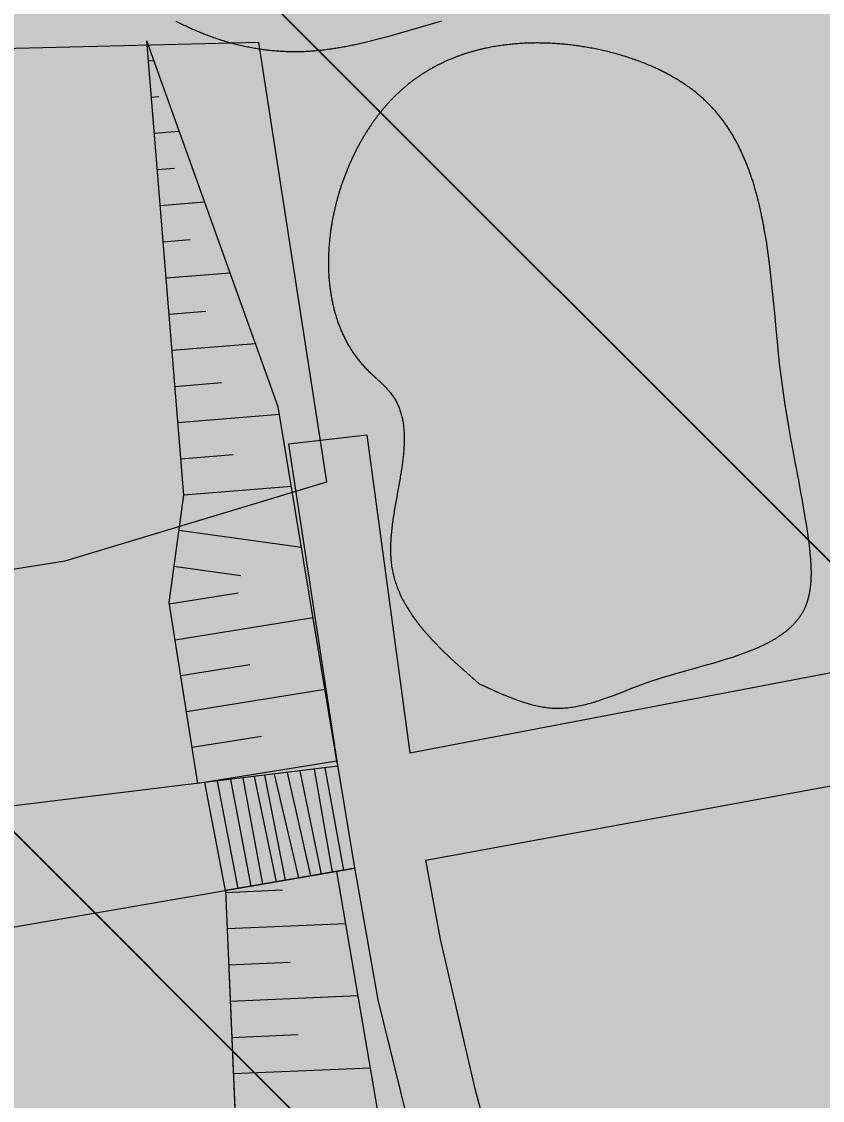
# Model space of a CAD drawing. Header units: metres. Extents: x 783184 to 1587399, y 282652 to 580595.
# Drawn here: x 788747.46 to 788780.57, y 290109.97 to 290154.57 of the extents above; entities that cross this region are included whole.
import ezdxf

# ---------------------------------------------------------------- set-up
doc = ezdxf.new("R2010")
doc.units = ezdxf.units.M
doc.header["$LTSCALE"] = 0.5
for name, color, linetype, lineweight in [('cote de nivel', 1, 'CONTINUOUS', 211), ('Imobil', 1, 'CONTINUOUS', 18), ('Limite proprietati', 7, 'CONTINUOUS', 5)]:
    doc.layers.add(name, color=color, linetype=linetype, lineweight=lineweight)
for name, color, linetype in [('dig lac', 18, 'CONTINUOUS'), ('natura 2000', 7, 'CONTINUOUS'), ('spatii verzi', 90, 'CONTINUOUS'), ('zona activitati de turism si ageremnt', 7, 'CONTINUOUS')]:
    doc.layers.add(name, color=color, linetype=linetype)
doc.styles.add('arial', font='arial.ttf')

msp = doc.modelspace()

# ---------------------------------------------------------------- hatches: boundary and pattern name
at = {"layer": 'natura 2000', "lineweight": 25}
h = msp.add_hatch(dxfattribs=at)
h.set_pattern_fill('ANSI31', color=102, scale=10, angle=270, style=0)
h.set_pattern_definition([(315, (-16318.97, 0), (22.4506403, 22.4506403), [])])
h.paths.add_polyline_path([(787971.43976, 288224.93342), (787870.92594, 288237.44902), (787213.7892, 288101.85379), (786745.7958, 288206.64708), (786668.5349, 288218.38109), (786498.29379, 288265.38152), (786271.2923, 288323.04197), (786109.98482, 288008.90651), (786011.07464, 287649.67488), (784573.20977, 287759.96478), (783793.2636, 287674.8226), (783780.5041, 287539.58085), (783769.1915, 287420.7999), (783768.915, 287417.899), (783780.65865, 287417.08065), (784006.42075, 287399.88895), (784362.46725, 287372.79145), (784558.6099, 287357.8604), (784574.4166, 287314.6681), (784602.445, 287324.9255), (784608.837, 287292.78015), (784608.84, 287292.78), (784608.8385, 287292.77485), (784592.87005, 287235.34995), (784580.298, 287223.97965), (784537.63005, 287185.39), (784483.5, 287003.05), (784483.5044, 287002.6695), (784485.3, 286847.16), (784484.345, 286785.385), (784484.30705, 286782.92885), (784483.50035, 286730.74895), (784484.498, 286730.646), (784554.7285, 286727.893), (784624.959, 286725.14), (784607.348, 286536.688), (784594.68615, 286401.19575), (784630.1358, 286397.88295), (784732.8065, 286395.36555), (784881.1041, 286396.043), (785013.64045, 286398.0754), (785223.25535, 286397.2804), (785233.0977, 286397.2431), (785200.69495, 286316.8048), (785196.46505, 286306.30425), (785193.71015, 286296.7813), (785191.49905, 286284.20395), (785189.896, 286275.08545), (785195.1148, 286222.43885), (785216.92325, 286002.43975), (785226.00625, 285976.94425), (785237.41215, 285703.27295), (785215.48915, 285617.32065), (785213.1045, 285607.9712), (785213.62695, 285590.8152), (785219.04425, 285561.0071), (785224.6066, 285541.89315), (785228.0891, 285520.21455), (785228.66955, 285497.37455), (785225.9609, 285482.85765), (785217.2546, 285450.72685), (785208.7093, 285416.6519), (785256.1124, 285441.0508), (785305.5644, 285475.9564), (785345.4739, 285511.5708), (785379.334, 285544.5834), (785390.613, 285563.9601), (785403.5704, 285577.788), (785410.82955, 285575.2514), (785414.84, 285573.85), (785407.86, 285549.01), (785388.38, 285456.01), (785388.79, 285403.76), (785387.57, 285378.24), (785371.76, 285320.73), (785378.59, 285277.93), (785378.58445, 285277.8797), (785378.3169, 285275.45), (785374.13, 285237.43), (785364.02515, 285226.0708), (785361.16, 285222.85), (785318.61, 285165.73), (785250.92, 285102.55), (785218.20625, 285061.69895), (785211.12, 285052.85), (785200.18, 285017.21), (785195.72, 284956.45), (785205.04, 284911.08), (785231.39, 284849.51), (785267.46, 284830.88), (785310.6246, 284829.19255), (785323.48, 284828.69), (785361.17, 284827.47), (785383.88495, 284821.41885), (785388.16, 284820.28), (785396.89935, 284820.41775), (785406.548, 284820.56985), (785408.46, 284820.6), (785415.70655, 284824.73285), (785417.49, 284825.75), (785418.9786, 284826.5143), (785419.67885, 284826.8738), (785429.41, 284831.87), (785436.82, 284841.53), (785435.86, 284851.84), (785438.11, 284861.18), (785446.39, 284882.62), (785452.23, 284892.36), (785451.78, 284898.3), (785455.43, 284903.1), (785460.02, 284901.2), (785474.44, 284914.21), (785509.33, 284968.6), (785528.4, 284993.71), (785569.75, 285021.14), (785611.64, 285052.79), (785635.72, 285080.8), (785667.93, 285124.66), (785703.07, 285188.14), (785717.25, 285229.34), (785726.81, 285264.28), (785733.41, 285299.87), (785737.37, 285329.54), (785742.01, 285340.32), (785772.19, 285490.5), (785776.91, 285515.4), (785792.98, 285550.42), (785811.6, 285578.99), (785828.12, 285590.78), (785847.01, 285597.86), (785862.74, 285605.72), (785879.26, 285618.3), (785893.16, 285635.34), (785931.19, 285678.58), (785956.78083, 285703.42513), (785956.78083, 285728.90117), (785956.3378, 285755.94243), (785956.3378, 285782.30233), (785956.3378, 285808.97887), (785956.3378, 285835.46943), (785956.3378, 285861.50708), (785956.3378, 285914.69261), (785956.3378, 285940.92265), (785956.3378, 285968.12263), (785956.3378, 285994.48253), (785956.3378, 286020.92018), (785956.3378, 286047.80193), (785963.27309, 286067.28888), (785974.08936, 286082.32491), (785987.60423, 286095.56781), (786001.01528, 286108.70898), (786027.81541, 286134.96979), (786054.71665, 286161.32969), (786067.51777, 286174.84878), (786107.77153, 286214.21061), (786121.23046, 286227.37132), (786134.67762, 286240.32304), (786161.083, 286266.80456), (786174.31856, 286280.0783), (786187.84949, 286293.12759), (786214.40554, 286319.63177), (786224.95285, 286335.71719), (786231.02291, 286356.15679), (786237.11644, 286376.67542), (786248.21808, 286392.16558), (786259.15727, 286407.65014), (786277.77382, 286415.59803), (786301.12343, 286418.65695), (786322.03268, 286424.44291), (786340.3871, 286432.47818), (786357.52504, 286441.83528), (786374.40824, 286451.62125), (786389.37901, 286463.18597), (786403.27913, 286475.28215), (786427.11977, 286477.94908), (786474.44846, 286457.50181), (786524.02923, 286434.19361), (786706.25735, 286278.36607), (786742.29058, 286268.9264), (786766.19398, 286271.53321), (786798.71988, 286265.50837), (786823.53519, 286267.44264), (786841.52227, 286276.05746), (786859.36906, 286284.49112), (786872.63232, 286297.67347), (786884.45572, 286312.62977), (786894.31195, 286329.16478), (786904.03403, 286346.26342), (786913.5149, 286362.93783), (786927.81559, 286375.33193), (786941.95753, 286387.58843), (786957.92419, 286398.57433), (786975.21451, 286407.14226), (787010.90028, 286424.82576), (787046.11241, 286442.27456), (787081.81891, 286459.96834), (787098.49351, 286469.84809), (787113.98669, 286480.87093), (787129.95983, 286491.67653), (787145.49362, 286502.61119), (787161.26924, 286513.26609), (787177.72048, 286522.90135), (787197.49261, 286530.02359), (787240.97615, 286538.60395), (787285.92171, 286546.79151), (787305.52514, 286550.69377), (787330.7805, 286555.51135), (787350.31266, 286559.2372), (787416.66402, 286576.06845), (787436.82011, 286582.17986), (787454.33278, 286591.20912), (787470.33914, 286601.9578), (787481.51931, 286616.74638), (787489.93775, 286635.57301), (787498.15968, 286653.96017), (787510.66978, 286667.71246), (787526.85744, 286678.1364), (787546.57937, 286683.3561), (787610.39065, 286700.2447), (787631.22236, 286705.75812), (787649.37374, 286714.38417), (787662.00567, 286728.22704), (787682.9223, 286733.97774), (787706.82755, 286736.07874), (787732.42739, 286737.22583), (787759.12743, 286736.78575), (787791.70686, 286731.06151), (787826.29374, 286723.00708), (787848.917, 286726.97654), (787871.495, 286730.93806), (787895.49624, 286733.27313), (787943.61131, 286738.37132), (787967.69562, 286740.78174), (787993.35049, 286741.62293), (788016.23711, 286745.34126), (788038.96278, 286749.03344), (788044.75727, 286769.87912), (788064.47956, 286802.39051), (788074.53822, 286819.5889), (788084.15385, 286836.57005), (788093.20462, 286854.19408), (788100.63586, 286871.92265), (788114.84694, 286912.07458), (788121.66939, 286931.35073), (788128.68591, 286951.17517), (788137.48931, 286969.09499), (788148.82723, 286983.94227), (788161.31334, 286997.96471), (788175.32052, 287010.43203), (788189.8095, 287022.49615), (788205.96177, 287032.58543), (788238.3399, 287053.49711), (788254.55899, 287063.97234), (788270.44863, 287074.23479), (788302.81393, 287095.13818), (788335.17185, 287115.7554), (788351.26312, 287126.28365), (788382.16458, 287148.18744), (788396.86215, 287160.14093), (788423.3427, 287184.51357), (788461.23833, 287218.36213), (788508.4655, 287260.54567), (788536.65892, 287285.61979), (788578.13036, 287323.11876), (788609.15167, 287355.91481), (788641.9103, 287390.78685), (788691.41169, 287443.48179), (788742.76374, 287497.64556), (788763.39694, 287520.10218), (788821.52637, 287583.36866), (788847.57663, 287610.50772), (788859.58648, 287625.11131), (788868.85138, 287642.63835), (788876.44383, 287661.67802), (788881.41132, 287683.01026), (788886.25144, 287704.84832), (788888.78411, 287729.13127), (788881.18611, 287763.14728), (788867.95292, 287803.00873), (788854.82758, 287842.4931), (788841.75815, 287881.80931), (788844.99438, 287905.23388), (788850.66493, 287926.33753), (788861.83486, 287967.90784), (788868.796, 287986.79039), (788881.22857, 288001.2016), (788894.04054, 288011.2727), (788912.89056, 288022.18274), (788963.11557, 288051.25206), (788981.64049, 288060.41576), (789001.90114, 288065.66247), (789044.22543, 288076.62278), (789117.57115, 288082.8336), (789139.35354, 288088.32217), (789155.20484, 288098.81675), (789167.97153, 288112.68528), (789189.38841, 288143.82113), (789200.38113, 288159.68163), (789209.74941, 288176.70286), (789215.69895, 288194.34774), (789241.70121, 288276.75168), (789259.43824, 288331.20955), (789266.84965, 288348.10568), (789293.9974, 288409.99567), (789334.69908, 288502.78517), (789343.0373, 288521.07855), (789345.47951, 288544.65769), (789343.94736, 288573.11858), (789340.92367, 288602.59511), (789334.69169, 288635.23477), (789300.7204, 288722.12047), (789282.62625, 288765.99378), (789266.12887, 288809.0695), (789257.61158, 288842.26627), (789242.44514, 288960.85696), (789248.39, 288981.24), (789249.84, 289022.44), (789258.51, 289043.39), (789288.16, 289086.03), (789324.63, 289131.46), (789338.05, 289159.74), (789338.78, 289187.2), (789338.78, 289215.8), (789346.01, 289235.31), (789348.9, 289272.17), (789349.62, 289325.64), (789353.96, 289379.12), (789365.53, 289410.2), (789384.33, 289451.39), (789411.26, 289495.94), (789426.56, 289530.45), (789438.93, 289570.99), (789447.67, 289608.22), (789451.12, 289633.35), (789453.96, 289652), (789458.41, 289674.33), (789467.61, 289673.16), (789468.38, 289676.19), (789472.25, 289681.02), (789483.63, 289690.82), (789487.89, 289696.87), (789488.25, 289702.94), (789482.17, 289706.6), (789473.31, 289707.12), (789463.92, 289707.15), (789460.79, 289710.88), (789460.26, 289717.51), (789461.44, 289720.77), (789470.72, 289723.65), (789471.06, 289724.51), (789473.75, 289725.78), (789482.58, 289726.68), (789488.95, 289726.49), (789496.75, 289722.19), (789500.8, 289719.25), (789505.65, 289718.41), (789515.64, 289720.83), (789516.63, 289720.7), (789534.84, 289735.95), (789543.72, 289750.86), (789540.73, 289755.73), (789535.24, 289755.66), (789535.48, 289754.66), (789522.63, 289747.46), (789492.61, 289742.46), (789469.3, 289741.52), (789462.82, 289743.79), (789460.6, 289755.95), (789450.84, 289764.24), (789448.8, 289774.39), (789439.25, 289779.43), (789430.34, 289795), (789396.71, 289809.2), (789376.52, 289825.47), (789372.34, 289833.53), (789355.21, 289822.2), (789320.69, 289828.18), (789296.6, 289846.08), (789293.93, 289856.98), (789292.43, 289869.42), (789276.19, 289876.29), (789263.78, 289895.05), (789235.96, 289913.44), (789219.8, 289924.31), (789203.69, 289932.82), (789186.46, 289936.91), (789175.08, 289941.15), (789173.81, 289942.9), (789160.91, 289937.4), (789141.66, 289936.99), (789126.26, 289936.57), (789109.68, 289939.8), (789094.84, 289943.2), (789084.64, 289945.82), (789066.27, 289954.56), (789050.77, 289965.72), (789041.68, 289975.98), (789036.07, 289979.91), (789029.88, 289976.69), (789020.18, 289957.13), (789007.67, 289953.41), (788900.7, 289945.68), (788859.56, 289956.44), (788830.83, 289994.37), (788793.71, 290126.62), (788790.4, 290164.02), (788800.11, 290196.77), (788805.04, 290221.59), (788839, 290276.8), (788859.23, 290289.33), (788914.71, 290308.84), (788973.8, 290331.43), (789000.75, 290362.64), (789064.26, 290397.54), (789095.38, 290406.98), (789132.87, 290417.78), (789138.77, 290419.11), (789183.55, 290449.82), (789232.56, 290499.74), (789268.53, 290536.85), (789306.84, 290565.04), (789369.51, 290588.01), (789431.29, 290603.77), (789530.64, 290550.26), (789597.65, 290543.65), (789650.72, 290553.8), (789700.08, 290579.99), (789754.65, 290609.82), (789831.65, 290647.92), (789854.07, 290659.01), (789966.07, 290708.13), (789960.43, 290754.62), (789960.252, 290756.0861), (789730.27013, 290676.47043), (789635.76216, 290643.04491), (789539.67632, 290611.93699), (789482.13147, 290617.67015), (789416.60672, 290655.49288), (789371.40425, 290664.30841), (789305.64115, 290645.53751), (789226.38223, 290578.42344), (789150.94005, 290519.68364), (789049.11963, 290431.03086), (788949.89844, 290381.90644), (788843.68474, 290325.43199), (788766.42921, 290229.51185), (788757.06076, 290219.51855), (788756.46884, 290206.50765), (788735.1377, 290120.46199), (788784.89914, 289956.90062), (788795.18124, 289944.49775), (788795.92956, 289941.87846), (788804.2548, 289933.55322), (788863.72574, 289861.8179), (789135.24938, 289791.03919), (789203.63213, 289767.83208), (789152.75162, 289506.01901), (789066.6784, 289341.85856), (789020.74981, 289236.32196), (789053.31392, 288671.30223), (789043.5697, 288545.96977), (789113.16993, 288345.16866), (789096.35912, 288232.00216), (788999.37787, 288137.70606), (788906.84108, 288099.87546), (788715.85576, 288135.97036), (788454.15005, 288166.93943)])
at = {"layer": 'spatii verzi', "linetype": 'ByBlock', "lineweight": 30}
h = msp.add_hatch(color=3, dxfattribs=at)
h.dxf.hatch_style = 1
h.paths.add_polyline_path([(788783.39691, 290123.43207), (788764.17624, 290119.89975), (788764.77688, 290116.63147), (788766.20818, 290110.44821), (788770.76159, 290093.38474), (788775.13936, 290080.28547), (788793.8466, 290086.24088)])
h = msp.add_hatch(color=3, dxfattribs=at)
h.dxf.hatch_style = 1
h.paths.add_polyline_path([(788768.21143, 290091.85769), (788764.54283, 290104.55694), (788762.19123, 290114.12621), (788761.23372, 290119.56136), (788755.88561, 290118.64257), (788756.34003, 290108.06369), (788766.42572, 290077.5115), (788772.06889, 290079.30799)])
h.paths.add_polyline_path([(788772.8792, 290076.40512), (788767.46022, 290074.59886), (788777.75386, 290045.6172), (788781.56698, 290046.75172)])
h.paths.add_polyline_path([(788782.95762, 290043.25271), (788777.92324, 290041.82431), (788785.32448, 290018.91689), (788791.67421, 290020.84272)])
h.paths.add_polyline_path([(788792.43647, 290018.68228), (788785.92063, 290016.72998), (788795.32848, 289987.32398), (788802.29519, 289989.31221), (788802.26512, 289989.40268)])
h.paths.add_polyline_path([(788803.51234, 289985.65012), (788796.70262, 289983.31562), (788806.00041, 289955.03685), (788812.89875, 289957.21497)])
h.paths.add_polyline_path([(788814.07913, 289953.58372), (788807.17441, 289951.36956), (788815.99642, 289923.85865), (788823.11354, 289926.00965)])
at = {"layer": 'zona activitati de turism si ageremnt', "lineweight": 20}
h = msp.add_hatch(dxfattribs=at)
h.set_pattern_fill('GOST_GROUND', color=132)
h.set_pattern_definition([(45, (-10956.988, 0), (14.14213562, -9e-16), [20]), (45, (-10953.988, 0), (14.14213562, -9e-16), [20]), (45, (-10950.988, 0), (14.14213562, -9e-16), [20])])
h.paths.add_polyline_path([(789960.43, 290754.62), (789948.886, 290767.954), (789929, 290934), (789920, 290984), (789906, 291017), (789865, 290965), (789828, 290929), (789790, 290903), (789741, 290884), (789728, 290912), (789689.713, 290903.052), (789608.354, 290898.422), (789530.632, 290899.745), (789444.036, 290903.815), (789403.963, 290905.698), (789272.001, 290911.982), (789060.83, 290919.837), (788908.033, 290918.514), (788838.64271, 290920.86547), (788853.24026, 290888.33883), (788852.49202, 290859.2766), (788841.24457, 290854.02585), (788862.96603, 290776.50677), (788904.79969, 290651.91197), (788932.62273, 290645.05987), (788896.80522, 290497.8213), (788974.14114, 290502.97163), (788963.43024, 290400.47191), (788854.26744, 290346.81395), (788830.58416, 290332.50866), (788794.33625, 290294.11498), (788768.81812, 290250.59962), (788737.21176, 290183.81719), (788727.5772, 290126.96053), (788795.13287, 289921.67692), (788861.26897, 289858.79684), (788986.25649, 289826.14723), (789153.29098, 289786.24259), (789274.77868, 289755.72632), (789399.92099, 289732.90238), (789440.63321, 289644.88971), (789178.96658, 289523.76039), (788683.36221, 289327.11058), (788785.57698, 289090.3679), (789027.44979, 289162.53767), (789055.24387, 289159.22426), (789050.76018, 288967.36668), (788870.87, 288892.8182), (789031.49748, 288520.78411), (789346.88236, 288526.13147), (789348.13, 288529.74), (789351.75, 288573.1), (789347.35, 288613.62), (789334.4, 288642.48), (789307.64, 288691.62), (789283.78, 288742.93), (789269.32, 288779.78), (789266.43, 288818.81), (789264.98, 288870.84), (789259.96, 288903.19), (789248.39, 288942.94), (789248.39, 288981.24), (789249.84, 289022.44), (789258.51, 289043.39), (789288.16, 289086.03), (789324.63, 289131.46), (789338.05, 289159.74), (789338.78, 289187.2), (789338.78, 289215.8), (789346.01, 289235.31), (789348.9, 289272.17), (789349.62, 289325.64), (789353.96, 289379.12), (789365.53, 289410.2), (789384.33, 289451.39), (789411.26, 289495.94), (789426.56, 289530.45), (789438.93, 289570.99), (789447.67, 289608.22), (789451.12, 289633.35), (789453.96, 289652), (789458.41, 289674.33), (789467.61, 289673.16), (789468.38, 289676.19), (789472.25, 289681.02), (789483.63, 289690.82), (789487.89, 289696.87), (789488.25, 289702.94), (789482.17, 289706.6), (789473.31, 289707.12), (789463.92, 289707.15), (789460.79, 289710.88), (789460.03427, 289720.33374), (789470.72, 289723.65), (789471.47023, 289725.54763), (789487.66516, 289727.19831), (789502.67076, 289718.92599), (789505.65, 289718.41), (789517.25133, 289721.22033), (789534.84, 289735.95), (789543.72, 289750.86), (789540.73, 289755.73), (789537.31187, 289755.68642), (789522.63, 289747.46), (789492.61, 289742.46), (789463.27875, 289741.27719), (789460.6, 289755.95), (789450.84, 289764.24), (789448.8, 289774.39), (789439.25, 289779.43), (789430.34, 289795), (789396.71, 289809.2), (789376.52, 289825.47), (789372.34, 289833.53), (789355.21, 289822.2), (789320.69, 289828.18), (789296.6, 289846.08), (789293.93, 289856.98), (789292.43, 289869.42), (789276.19, 289876.29), (789263.78, 289895.05), (789235.96, 289913.44), (789219.8, 289924.31), (789203.69, 289932.82), (789186.46, 289936.91), (789172.21186, 289942.21862), (789160.91, 289937.4), (789141.66, 289936.99), (789126.26, 289936.57), (789109.68, 289939.8), (789094.84, 289943.2), (789084.64, 289945.82), (789066.27, 289954.56), (789050.77, 289965.72), (789041.68, 289975.98), (789036.07, 289979.91), (789029.88, 289976.69), (789020.18, 289957.13), (789007.67, 289953.41), (788900.7, 289945.68), (788859.56, 289956.44), (788830.83, 289994.37), (788793.71, 290126.62), (788790.4, 290164.02), (788800.11, 290196.77), (788805.04, 290221.59), (788839, 290276.8), (788859.23, 290289.33), (788914.71, 290308.84), (788973.8, 290331.43), (789000.75, 290362.64), (789064.26, 290397.54), (789095.38, 290406.98), (789139.69943, 290419.7474), (789183.55, 290449.82), (789232.56, 290499.74), (789268.53, 290536.85), (789306.84, 290565.04), (789369.51, 290588.01), (789431.29, 290603.77), (789530.64, 290550.26), (789597.65, 290543.65), (789650.72, 290553.8), (789700.08, 290579.99), (789754.65, 290609.82), (789831.65, 290647.92), (789854.07, 290659.01), (789966.07, 290708.13)])

# ---------------------------------------------------------------- linework, layer by layer
at = {"layer": 'dig lac', "color": 0, "linetype": 'Continuous', "lineweight": 5}
for p, q in [((788758.06833, 290138.63295), (788752.63306, 290153.76859)), ((788754.16517, 290134.9833), (788752.63306, 290153.76859)), ((788752.92954, 290152.94235), (788752.70196, 290152.92379)), ((788753.13929, 290151.45447), (788752.8239, 290151.42875)), ((788753.9799, 290150.01804), (788752.94583, 290149.9337)), ((788753.7855, 290148.4972), (788753.06776, 290148.43866)), ((788755.02819, 290147.09357), (788753.1897, 290146.94362)), ((788754.43115, 290145.53989), (788753.31163, 290145.44858)), ((788756.07752, 290144.16918), (788753.43356, 290143.95354)), ((788755.07822, 290142.58269), (788753.5555, 290142.4585)), ((788757.1303, 290141.24507), (788753.67743, 290140.96346)), ((788755.72699, 290139.62563), (788753.79936, 290139.46842)), ((788760.5114, 290123.90419), (788758.06833, 290138.63295)), ((788758.12092, 290138.31589), (788753.9213, 290137.97338)), ((788756.20513, 290136.65466), (788754.04323, 290136.47834)), ((788753.55578, 290130.54807), (788754.16517, 290134.9833)), ((788758.61352, 290135.3461), (788754.16517, 290134.9833)), ((788759.03189, 290132.82386), (788753.96413, 290133.52016)), ((788756.5214, 290131.6547), (788753.75995, 290132.03412)), ((788756.41684, 290130.93342), (788753.56714, 290130.47711)), ((788754.75299, 290123.07143), (788753.55578, 290130.54807)), ((788759.50943, 290129.90952), (788753.80431, 290128.99597)), ((788756.89946, 290127.97247), (788754.04148, 290127.51483)), ((788760.00606, 290126.95081), (788754.27865, 290126.0337)), ((788757.38207, 290125.01153), (788754.51582, 290124.55256)), ((788760.49697, 290123.99119), (788754.75299, 290123.07143)), ((788762.50083, 290107.73405), (788760.49085, 290119.43373)), ((788755.88561, 290118.64257), (788756.34003, 290108.06369)), ((788758.24594, 290118.65527), (788755.88942, 290118.55405)), ((788760.8583, 290117.2661), (788755.95379, 290117.05542)), ((788758.56398, 290115.66616), (788756.01816, 290115.5568)), ((788761.3753, 290114.28553), (788756.08254, 290114.05818)), ((788758.88847, 290112.67732), (788756.14691, 290112.55955)), ((788761.88739, 290111.30475), (788756.21129, 290111.06093))]:
    msp.add_line(p, q, dxfattribs=at)
at = {"layer": 'dig lac', "color": 0, "linetype": 'ByBlock', "lineweight": 5}
for points in [[(788757.06971, 290123.35448), (788757.98382, 290119.00303)], [(788757.50273, 290123.40739), (788758.35939, 290119.06755)], [(788757.90825, 290123.45694), (788758.91456, 290119.16293)], [(788758.44328, 290123.52231), (788759.40877, 290119.24784)], [(788758.97023, 290123.58669), (788759.84852, 290119.32338)], [(788759.55506, 290123.65815), (788760.29627, 290119.40031)], [(788759.99653, 290123.71209), (788760.77525, 290119.48259)], [(788755.88561, 290118.64257), (788755.03123, 290123.10542)], [(788755.55213, 290123.16907), (788756.39547, 290118.73016)], [(788756.09859, 290123.23583), (788756.94093, 290118.82387)], [(788756.60064, 290123.29717), (788757.41591, 290118.90547)], [(788761.23181, 290119.56103), (788755.88561, 290118.64257), (788756.34003, 290108.06369), (788766.42572, 290077.5115), (788772.07035, 290079.30846)]]:
    msp.add_lwpolyline(points, dxfattribs=at)
at = {"layer": 'Imobil', "color": 4, "linetype": 'Continuous'}
msp.add_lwpolyline([(788757.26601, 290153.70123), (788740.50679, 290153.28039), (788740.22517, 290149.93627), (788740.60298, 290134.89067), (788740.80817, 290130.93252), (788749.26851, 290132.2709), (788760.08261, 290135.54312)], close=True, dxfattribs=at)
at = {"layer": 'Limite proprietati', "color": 0, "linetype": 'ByBlock', "lineweight": 5}
for points in [[(788753.84085, 290154.58871), (788753.89465, 290154.56047), (788753.94861, 290154.53252), (788754.00272, 290154.50487), (788754.05699, 290154.4775), (788754.1114, 290154.45043), (788754.16596, 290154.42366), (788754.22067, 290154.39717), (788754.27553, 290154.37099), (788754.33052, 290154.3451), (788754.38565, 290154.31951), (788754.44092, 290154.29423), (788754.49632, 290154.26924), (788754.55186, 290154.24455), (788754.60752, 290154.22017), (788754.66332, 290154.19608), (788754.71923, 290154.17231), (788754.77527, 290154.14884), (788754.83143, 290154.12568), (788754.88771, 290154.10282), (788754.9441, 290154.08027), (788755.0006, 290154.05804), (788755.05722, 290154.03611), (788755.11394, 290154.0145), (788755.17077, 290153.99319), (788755.22771, 290153.97221), (788755.28474, 290153.95153), (788755.34188, 290153.93118), (788755.39911, 290153.91114), (788755.45644, 290153.89142), (788755.51385, 290153.87202), (788755.57136, 290153.85293), (788755.62896, 290153.83417), (788755.68664, 290153.81574), (788755.7444, 290153.79762), (788755.80224, 290153.77983), (788755.86016, 290153.76236), (788755.91816, 290153.74522), (788755.97623, 290153.72841), (788756.03437, 290153.71193), (788756.09258, 290153.69578), (788756.15085, 290153.67995), (788756.20919, 290153.66446), (788756.26759, 290153.6493), (788756.32606, 290153.63448), (788756.38457, 290153.61999), (788756.44314, 290153.60583), (788756.50177, 290153.59201), (788756.56044, 290153.57853), (788756.61916, 290153.56539), (788756.67793, 290153.55259), (788756.73674, 290153.54012), (788756.79559, 290153.528), (788756.85448, 290153.51623), (788756.9134, 290153.50479), (788756.97236, 290153.49371), (788757.03135, 290153.48296), (788757.09037, 290153.47257), (788757.14941, 290153.46252), (788757.20848, 290153.45282), (788757.26757, 290153.44347), (788757.32668, 290153.43448), (788757.38581, 290153.42583), (788757.44495, 290153.41754), (788757.50411, 290153.4096), (788757.56327, 290153.40202), (788757.62244, 290153.3948), (788757.68162, 290153.38793), (788757.7408, 290153.38142), (788757.79999, 290153.37527), (788757.85917, 290153.36948), (788757.91834, 290153.36405), (788757.97751, 290153.35898), (788758.03667, 290153.35428), (788758.09582, 290153.34994), (788758.15496, 290153.34597), (788758.21408, 290153.34236), (788758.27319, 290153.33912), (788758.33227, 290153.33625), (788758.39133, 290153.33375), (788758.45037, 290153.33162), (788758.50938, 290153.32986), (788758.56835, 290153.32848), (788758.6273, 290153.32747), (788758.68621, 290153.32683), (788758.74509, 290153.32657), (788758.80393, 290153.32669), (788758.86304, 290153.32718), (788758.92211, 290153.32806), (788758.98114, 290153.32931), (788759.04012, 290153.33092), (788759.09907, 290153.3329), (788759.15798, 290153.33524), (788759.21685, 290153.33794), (788759.27569, 290153.34099), (788759.33448, 290153.34438), (788759.39324, 290153.34812), (788759.45197, 290153.35219), (788759.51065, 290153.3566), (788759.56931, 290153.36134), (788759.62792, 290153.3664), (788759.68651, 290153.37178), (788759.74506, 290153.37748), (788759.80358, 290153.38348), (788759.86206, 290153.3898), (788759.92052, 290153.39642), (788759.97894, 290153.40333), (788760.03733, 290153.41054), (788760.09569, 290153.41804), (788760.15402, 290153.42582), (788760.21233, 290153.43388), (788760.2706, 290153.44222), (788760.32885, 290153.45083), (788760.38707, 290153.45971), (788760.44526, 290153.46885), (788760.50343, 290153.47825), (788760.56157, 290153.4879), (788760.61969, 290153.4978), (788760.67778, 290153.50795), (788760.73585, 290153.51834), (788760.79389, 290153.52896), (788760.85191, 290153.53982), (788760.90991, 290153.5509), (788760.96789, 290153.56221), (788761.02585, 290153.57373), (788761.08378, 290153.58547), (788761.1417, 290153.59741), (788761.1996, 290153.60957), (788761.25747, 290153.62192), (788761.31533, 290153.63447), (788761.37318, 290153.64721), (788761.431, 290153.66014), (788761.48881, 290153.67325), (788761.5466, 290153.68655), (788761.60437, 290153.70001), (788761.66214, 290153.71365), (788761.71988, 290153.72745), (788761.77761, 290153.74141), (788761.83533, 290153.75553), (788762.26374, 290153.86487), (788762.69167, 290153.9808), (788763.11936, 290154.1015), (788763.54703, 290154.22516), (788763.9749, 290154.34998), (788764.40322, 290154.47412), (788764.8322, 290154.5958)], [(788761.73998, 290137.47314), (788758.50044, 290137.09454), (788760.49697, 290123.99119), (788761.20002, 290119.75271), (788762.19123, 290114.12621), (788764.54283, 290104.55694), (788768.21143, 290091.85769), (788772.08588, 290079.25271), (788772.8792, 290076.40512), (788781.51744, 290046.92081), (788782.95762, 290043.25271), (788791.67421, 290020.84272), (788792.43647, 290018.68228), (788802.26512, 289989.40268), (788803.51234, 289985.65012), (788812.89875, 289957.21497), (788814.11063, 289953.48757), (788823.39692, 289925.14474)], [(788761.73998, 290137.47314), (788763.50996, 290124.33536), (788784.61799, 290128.36479)], [(788760.53241, 290123.77756), (788737.48437, 290120.96153)], [(788793.8466, 290086.24088), (788775.13936, 290080.28547), (788770.76159, 290093.38474), (788766.20818, 290110.44821), (788764.77688, 290116.63147), (788764.17624, 290119.89975), (788783.39691, 290123.43207)], [(788737.95688, 290115.56245), (788761.23372, 290119.56136)]]:
    msp.add_lwpolyline(points, dxfattribs=at)
msp.add_lwpolyline([(788761.70393, 290149.97978), (788761.68422, 290149.94809), (788761.66462, 290149.9163), (788761.64513, 290149.88441), (788761.62576, 290149.85242), (788761.60649, 290149.82033), (788761.58734, 290149.78814), (788761.56829, 290149.75585), (788761.54936, 290149.72347), (788761.53054, 290149.69099), (788761.51184, 290149.65841), (788761.49324, 290149.62574), (788761.47476, 290149.59298), (788761.4564, 290149.56012), (788761.43815, 290149.52718), (788761.42001, 290149.49414), (788761.40198, 290149.46102), (788761.38407, 290149.4278), (788761.36628, 290149.3945), (788761.3486, 290149.36111), (788761.33104, 290149.32763), (788761.31359, 290149.29407), (788761.29626, 290149.26043), (788761.27905, 290149.2267), (788761.26195, 290149.19289), (788761.24497, 290149.15899), (788761.22811, 290149.12502), (788761.21136, 290149.09097), (788761.19473, 290149.05684), (788761.17823, 290149.02263), (788761.16184, 290148.98834), (788761.14556, 290148.95398), (788761.12941, 290148.91954), (788761.11338, 290148.88503), (788761.09747, 290148.85044), (788761.08168, 290148.81578), (788761.066, 290148.78105), (788761.05045, 290148.74625), (788761.03502, 290148.71138), (788761.01971, 290148.67644), (788761.00453, 290148.64143), (788760.98946, 290148.60635), (788760.97452, 290148.57121), (788760.9597, 290148.53601), (788760.945, 290148.50073), (788760.93042, 290148.4654), (788760.91597, 290148.43), (788760.90164, 290148.39454), (788760.88744, 290148.35902), (788760.87336, 290148.32344), (788760.85941, 290148.2878), (788760.84558, 290148.2521), (788760.83187, 290148.21634), (788760.81829, 290148.18053), (788760.80484, 290148.14466), (788760.79151, 290148.10874), (788760.77831, 290148.07276), (788760.76523, 290148.03673), (788760.75229, 290148.00065), (788760.73947, 290147.96452), (788760.72677, 290147.92834), (788760.71421, 290147.89211), (788760.70177, 290147.85582), (788760.68947, 290147.8195), (788760.67729, 290147.78312), (788760.66524, 290147.7467), (788760.65331, 290147.71024), (788760.64152, 290147.67373), (788760.62986, 290147.63718), (788760.61833, 290147.60058), (788760.60693, 290147.56395), (788760.59566, 290147.52727), (788760.58452, 290147.49056), (788760.57352, 290147.4538), (788760.56264, 290147.41701), (788760.5519, 290147.38018), (788760.54129, 290147.34332), (788760.53081, 290147.30642), (788760.52046, 290147.26949), (788760.51025, 290147.23252), (788760.50017, 290147.19552), (788760.49023, 290147.15849), (788760.48042, 290147.12143), (788760.47074, 290147.08434), (788760.4612, 290147.04722), (788760.45179, 290147.01007), (788760.44252, 290146.9729), (788760.43339, 290146.9357), (788760.42439, 290146.89848), (788760.41552, 290146.86123), (788760.4068, 290146.82395), (788760.39821, 290146.78666), (788760.38975, 290146.74934), (788760.38144, 290146.71201), (788760.37326, 290146.67465), (788760.36522, 290146.63727), (788760.35732, 290146.59988), (788760.34956, 290146.56247), (788760.34193, 290146.52504), (788760.33445, 290146.4876), (788760.3271, 290146.45015), (788760.3199, 290146.41268), (788760.31283, 290146.37519), (788760.30591, 290146.3377), (788760.29912, 290146.30019), (788760.29248, 290146.26268), (788760.28598, 290146.22516), (788760.27962, 290146.18762), (788760.2734, 290146.15009), (788760.26732, 290146.11254), (788760.26139, 290146.07499), (788760.2556, 290146.03743), (788760.24995, 290145.99987), (788760.24444, 290145.96231), (788760.23727, 290145.91184), (788760.23036, 290145.86136), (788760.22371, 290145.81088), (788760.21733, 290145.76041), (788760.2112, 290145.70994), (788760.20534, 290145.65948), (788760.19974, 290145.60903), (788760.1944, 290145.55859), (788760.18933, 290145.50817), (788760.18453, 290145.45776), (788760.17999, 290145.40737), (788760.17572, 290145.357), (788760.17172, 290145.30666), (788760.16799, 290145.25633), (788760.16453, 290145.20604), (788760.16134, 290145.15577), (788760.15841, 290145.10554), (788760.15576, 290145.05534), (788760.15339, 290145.00518), (788760.15128, 290144.95505), (788760.14945, 290144.90497), (788760.1479, 290144.85492), (788760.14662, 290144.80492), (788760.14561, 290144.75497), (788760.14488, 290144.70507), (788760.14443, 290144.65521), (788760.14426, 290144.60541), (788760.14437, 290144.55567), (788760.14476, 290144.50598), (788760.14542, 290144.45636), (788760.14637, 290144.40679), (788760.1476, 290144.35729), (788760.14911, 290144.30786), (788760.15091, 290144.25849), (788760.15299, 290144.2092), (788760.15535, 290144.15997), (788760.158, 290144.11083), (788760.16094, 290144.06176), (788760.16416, 290144.01276), (788760.16767, 290143.96385), (788760.17147, 290143.91503), (788760.17556, 290143.86629), (788760.17994, 290143.81763), (788760.18461, 290143.76907), (788760.18957, 290143.7206), (788760.19482, 290143.67223), (788760.20036, 290143.62395), (788760.2062, 290143.57577), (788760.21233, 290143.52769), (788760.21876, 290143.47971), (788760.22548, 290143.43184), (788760.2325, 290143.38408), (788760.23982, 290143.33643), (788760.24743, 290143.28889), (788760.25534, 290143.24146), (788760.26356, 290143.19415), (788760.27207, 290143.14696), (788760.28088, 290143.09988), (788760.28999, 290143.05293), (788760.29941, 290143.00611), (788760.30912, 290142.95941), (788760.31915, 290142.91285), (788760.32947, 290142.86641), (788760.3401, 290142.82011), (788760.35104, 290142.77394), (788760.36228, 290142.72791), (788760.37383, 290142.68202), (788760.38569, 290142.63627), (788760.39786, 290142.59067), (788760.41033, 290142.54522), (788760.42312, 290142.49991), (788760.43622, 290142.45475), (788760.44962, 290142.40975), (788760.46334, 290142.36491), (788760.47738, 290142.32022), (788760.49173, 290142.27569), (788760.50639, 290142.23132), (788760.52136, 290142.18711), (788760.53666, 290142.14308), (788760.55227, 290142.09921), (788760.56819, 290142.05551), (788760.58444, 290142.01198), (788760.601, 290141.96863), (788760.61788, 290141.92546), (788760.63508, 290141.88246), (788760.65261, 290141.83965), (788760.67045, 290141.79702), (788760.68862, 290141.75458), (788760.70711, 290141.71232), (788760.72592, 290141.67026), (788760.74506, 290141.62838), (788760.76453, 290141.5867), (788760.78432, 290141.54522), (788760.80443, 290141.50394), (788760.82488, 290141.46286), (788760.84565, 290141.42198), (788760.86675, 290141.3813), (788760.88818, 290141.34084), (788760.90994, 290141.30058), (788760.93204, 290141.26054), (788760.95446, 290141.22071), (788760.97722, 290141.18109), (788761.00031, 290141.1417), (788761.02373, 290141.10252), (788761.04749, 290141.06357), (788761.07158, 290141.02484), (788761.09601, 290140.98634), (788761.12078, 290140.94807), (788761.14588, 290140.91003), (788761.17132, 290140.87222), (788761.1971, 290140.83465), (788761.22322, 290140.79732), (788761.24969, 290140.76022), (788761.27649, 290140.72337), (788761.30363, 290140.68677), (788761.33112, 290140.65041), (788761.35895, 290140.6143), (788761.38712, 290140.57844), (788761.41564, 290140.54283), (788761.44451, 290140.50748), (788761.47372, 290140.47239), (788761.50327, 290140.43756), (788761.53318, 290140.40298), (788761.56343, 290140.36868), (788761.59404, 290140.33464), (788761.62499, 290140.30086), (788761.65629, 290140.26736), (788761.68795, 290140.23413), (788761.72117, 290140.19992), (788761.75474, 290140.16599), (788761.78861, 290140.13232), (788761.82276, 290140.09889), (788761.85714, 290140.06567), (788761.89171, 290140.03266), (788761.92645, 290139.99982), (788761.96132, 290139.96714), (788761.99627, 290139.93461), (788762.03128, 290139.9022), (788762.0663, 290139.86988), (788762.1013, 290139.83765), (788762.13625, 290139.80549), (788762.17111, 290139.77337), (788762.20584, 290139.74127), (788762.24041, 290139.70918), (788762.28267, 290139.66966), (788762.32456, 290139.63008), (788762.36601, 290139.59041), (788762.40696, 290139.5506), (788762.44733, 290139.51063), (788762.48706, 290139.47046), (788762.52608, 290139.43005), (788762.56433, 290139.38937), (788762.60173, 290139.34837), (788762.63821, 290139.30702), (788762.67372, 290139.26529), (788762.70819, 290139.22315), (788762.74154, 290139.18054), (788762.77092, 290139.14128), (788762.79933, 290139.10162), (788762.82678, 290139.06156), (788762.85329, 290139.0211), (788762.87886, 290138.98025), (788762.90351, 290138.93902), (788762.92725, 290138.8974), (788762.95009, 290138.85542), (788762.97205, 290138.81306), (788762.99313, 290138.77033), (788763.01335, 290138.72724), (788763.03272, 290138.6838), (788763.05125, 290138.64), (788763.06896, 290138.59586), (788763.08585, 290138.55137), (788763.10194, 290138.50654), (788763.11724, 290138.46139), (788763.13177, 290138.4159), (788763.14552, 290138.37009), (788763.15852, 290138.32396), (788763.17078, 290138.27752), (788763.18231, 290138.23077), (788763.19313, 290138.18372), (788763.20323, 290138.13636), (788763.21264, 290138.08871), (788763.22137, 290138.04077), (788763.22943, 290137.99254), (788763.23684, 290137.94404), (788763.24359, 290137.89525), (788763.24972, 290137.8462), (788763.25522, 290137.79688), (788763.26011, 290137.7473), (788763.2644, 290137.69746), (788763.26811, 290137.64737), (788763.27124, 290137.59703), (788763.27381, 290137.54645), (788763.27583, 290137.49563), (788763.27731, 290137.44457), (788763.27827, 290137.39329), (788763.27872, 290137.34179), (788763.27866, 290137.29006), (788763.27811, 290137.23813), (788763.27708, 290137.18598), (788763.27559, 290137.13363), (788763.27365, 290137.08107), (788763.27126, 290137.02833), (788763.26844, 290136.97539), (788763.26521, 290136.92227), (788763.26156, 290136.86896), (788763.25753, 290136.81548), (788763.25311, 290136.76183), (788763.24833, 290136.70801), (788763.24318, 290136.65403), (788763.23769, 290136.59989), (788763.23187, 290136.5456), (788763.22572, 290136.49116), (788763.21927, 290136.43658), (788763.21252, 290136.38186), (788763.20548, 290136.32701), (788763.19817, 290136.27203), (788763.19059, 290136.21693), (788763.18277, 290136.1617), (788763.17471, 290136.10636), (788763.16642, 290136.05092), (788763.15792, 290135.99536), (788763.14922, 290135.93971), (788763.14032, 290135.88396), (788763.12905, 290135.81467), (788763.11752, 290135.74524), (788763.10576, 290135.67569), (788763.0938, 290135.60604), (788763.08165, 290135.53627), (788763.06935, 290135.46642), (788763.05691, 290135.39648), (788763.04436, 290135.32646), (788763.03172, 290135.25638), (788763.01901, 290135.18623), (788763.00626, 290135.11604), (788762.99349, 290135.04581), (788762.98072, 290134.97555), (788762.96797, 290134.90527), (788762.95527, 290134.83497), (788762.94264, 290134.76468), (788762.9301, 290134.69438), (788762.91768, 290134.62411), (788762.9054, 290134.55385), (788762.89329, 290134.48363), (788762.88135, 290134.41345), (788762.86963, 290134.34332), (788762.85813, 290134.27326), (788762.84689, 290134.20326), (788762.83593, 290134.13334), (788762.82527, 290134.06351), (788762.81493, 290133.99377), (788762.80493, 290133.92414), (788762.79531, 290133.85462), (788762.78607, 290133.78523), (788762.77725, 290133.71597), (788762.76887, 290133.64685), (788762.76095, 290133.57789), (788762.75351, 290133.50908), (788762.74658, 290133.44044), (788762.74017, 290133.37198), (788762.73432, 290133.30371), (788762.72904, 290133.23564), (788762.72437, 290133.16777), (788762.72031, 290133.10011), (788762.71689, 290133.03268), (788762.71415, 290132.96548), (788762.71209, 290132.89852), (788762.71074, 290132.83182), (788762.71014, 290132.76537), (788762.71028, 290132.69919), (788762.71122, 290132.63329), (788762.71295, 290132.56768), (788762.71551, 290132.50236), (788762.71892, 290132.43735), (788762.72321, 290132.37265), (788762.72839, 290132.30828), (788762.73449, 290132.24424), (788762.74154, 290132.18054), (788762.74965, 290132.11634), (788762.75875, 290132.0525), (788762.76881, 290131.98901), (788762.77984, 290131.92586), (788762.79181, 290131.86307), (788762.80473, 290131.80061), (788762.81857, 290131.73849), (788762.83333, 290131.6767), (788762.84899, 290131.61525), (788762.86555, 290131.55412), (788762.883, 290131.49331), (788762.90132, 290131.43282), (788762.9205, 290131.37264), (788762.94054, 290131.31277), (788762.96143, 290131.25321), (788762.98314, 290131.19396), (788763.00568, 290131.135), (788763.02903, 290131.07634), (788763.05318, 290131.01796), (788763.07812, 290130.95988), (788763.10385, 290130.90208), (788763.13034, 290130.84456), (788763.15759, 290130.78731), (788763.18559, 290130.73034), (788763.21432, 290130.67363), (788763.24379, 290130.61719), (788763.27397, 290130.56101), (788763.30486, 290130.50509), (788763.33644, 290130.44941), (788763.36871, 290130.39399), (788763.40165, 290130.33882), (788763.43526, 290130.28388), (788763.46952, 290130.22918), (788763.50443, 290130.17472), (788763.53997, 290130.12048), (788763.57612, 290130.06648), (788763.61289, 290130.01269), (788763.65027, 290129.95912), (788763.68823, 290129.90577), (788763.72677, 290129.85263), (788763.76588, 290129.79969), (788763.80555, 290129.74696), (788763.84577, 290129.69443), (788763.88652, 290129.64209), (788763.92781, 290129.58994), (788763.96961, 290129.53799), (788764.01191, 290129.48621), (788764.43236, 290129.00781), (788764.88783, 290128.54214), (788765.36957, 290128.08601), (788765.86883, 290127.63625), (788766.37684, 290127.18968), (788766.69328, 290127.04413), (788767.00955, 290126.9013), (788767.32547, 290126.76388), (788767.64086, 290126.63457), (788767.95556, 290126.5161), (788768.02386, 290126.49204), (788768.09212, 290126.46865), (788768.16034, 290126.44595), (788768.2285, 290126.42398), (788768.29662, 290126.40276), (788768.36469, 290126.38231), (788768.43271, 290126.36268), (788768.50067, 290126.34387), (788768.56858, 290126.32593), (788768.63643, 290126.30888), (788768.70422, 290126.29275), (788768.77195, 290126.27756), (788768.83962, 290126.26334), (788768.90722, 290126.25013), (788768.97475, 290126.23794), (788769.04222, 290126.22681), (788769.10962, 290126.21677), (788769.17694, 290126.20784), (788769.2442, 290126.20004), (788769.31137, 290126.19342), (788769.37847, 290126.18799), (788769.44549, 290126.18379), (788769.51243, 290126.18083), (788769.57873, 290126.17916), (788769.64496, 290126.17871), (788769.71112, 290126.17947), (788769.77722, 290126.18141), (788769.84328, 290126.1845), (788769.90929, 290126.18871), (788769.97527, 290126.19402), (788770.04122, 290126.2004), (788770.10715, 290126.20782), (788770.17308, 290126.21626), (788770.23899, 290126.22569), (788770.30492, 290126.23608), (788770.37086, 290126.24741), (788770.43681, 290126.25964), (788770.5028, 290126.27276), (788770.56882, 290126.28674), (788770.63489, 290126.30154), (788770.70101, 290126.31715), (788770.76719, 290126.33353), (788770.83343, 290126.35066), (788770.89976, 290126.36851), (788770.96616, 290126.38705), (788771.03266, 290126.40627), (788771.09925, 290126.42612), (788771.16595, 290126.44659), (788771.23277, 290126.46765), (788771.29971, 290126.48927), (788771.36678, 290126.51142), (788771.43399, 290126.53408), (788771.6789, 290126.62005), (788771.92611, 290126.71105), (788772.17598, 290126.80582), (788772.42889, 290126.90306), (788772.68521, 290127.00151), (788772.94533, 290127.09988), (788773.2096, 290127.19691), (788773.4784, 290127.2913), (788773.73205, 290127.37568), (788773.98925, 290127.45716), (788774.24933, 290127.53622), (788774.51162, 290127.61332), (788774.77544, 290127.68893), (788775.04013, 290127.76352), (788775.305, 290127.83756), (788775.5694, 290127.91151), (788775.83264, 290127.98585), (788776.09405, 290128.06103), (788776.35297, 290128.13753), (788776.60871, 290128.21582), (788776.86061, 290128.29637), (788777.10799, 290128.37963), (788777.35019, 290128.46609), (788777.38676, 290128.47963), (788777.42319, 290128.49327), (788777.45948, 290128.50699), (788777.49562, 290128.5208), (788777.53162, 290128.5347), (788777.56747, 290128.5487), (788777.60316, 290128.5628), (788777.6387, 290128.57699), (788777.67409, 290128.59128), (788777.70931, 290128.60567), (788777.74438, 290128.62016), (788777.77928, 290128.63476), (788777.81401, 290128.64946), (788777.84858, 290128.66428), (788777.88297, 290128.6792), (788777.91719, 290128.69423), (788777.95124, 290128.70937), (788777.98511, 290128.72463), (788778.01879, 290128.74001), (788778.0523, 290128.7555), (788778.08561, 290128.77111), (788778.11874, 290128.78684), (788778.15168, 290128.8027), (788778.18443, 290128.81867), (788778.21698, 290128.83478), (788778.24934, 290128.85101), (788778.28149, 290128.86737), (788778.31344, 290128.88387), (788778.34519, 290128.90049), (788778.37673, 290128.91725), (788778.40806, 290128.93415), (788778.43918, 290128.95118), (788778.47008, 290128.96836), (788778.50077, 290128.98567), (788778.53123, 290129.00313), (788778.56148, 290129.02073), (788778.5915, 290129.03848), (788778.62129, 290129.05637), (788778.65086, 290129.07442), (788778.68019, 290129.09262), (788778.7093, 290129.11097), (788778.73816, 290129.12947), (788778.76679, 290129.14813), (788778.79517, 290129.16695), (788778.82331, 290129.18592), (788778.85121, 290129.20506), (788778.87886, 290129.22436), (788778.90625, 290129.24383), (788778.9334, 290129.26346), (788778.96029, 290129.28326), (788778.98692, 290129.30323), (788779.01329, 290129.32337), (788779.03939, 290129.34369), (788779.06524, 290129.36418), (788779.09081, 290129.38484), (788779.11612, 290129.40569), (788779.14115, 290129.42671), (788779.16591, 290129.44791), (788779.19039, 290129.4693), (788779.21459, 290129.49087), (788779.23851, 290129.51263), (788779.26215, 290129.53458), (788779.28549, 290129.55671), (788779.30855, 290129.57904), (788779.33132, 290129.60156), (788779.35379, 290129.62428), (788779.37597, 290129.64719), (788779.39785, 290129.6703), (788779.41943, 290129.69361), (788779.4407, 290129.71712), (788779.46167, 290129.74084), (788779.48233, 290129.76476), (788779.50267, 290129.78888), (788779.52271, 290129.81322), (788779.54243, 290129.83776), (788779.56183, 290129.86252), (788779.58091, 290129.88749), (788779.59966, 290129.91267), (788779.6181, 290129.93807), (788779.6362, 290129.96369), (788779.65397, 290129.98953), (788779.67141, 290130.01559), (788779.68852, 290130.04188), (788779.70529, 290130.06839), (788779.72172, 290130.09512), (788779.7378, 290130.12209), (788779.75355, 290130.14928), (788779.76894, 290130.17671), (788779.78399, 290130.20437), (788779.79868, 290130.23226), (788779.81302, 290130.26039), (788779.827, 290130.28876), (788779.84062, 290130.31737), (788779.85389, 290130.34622), (788779.86678, 290130.37532), (788779.87931, 290130.40466), (788779.89148, 290130.43424), (788779.90327, 290130.46408), (788779.91482, 290130.49453), (788779.926, 290130.52523), (788779.9368, 290130.55618), (788779.94723, 290130.58738), (788779.9573, 290130.61882), (788779.967, 290130.65049), (788779.97634, 290130.6824), (788779.98533, 290130.71455), (788779.99397, 290130.74692), (788780.00226, 290130.77951), (788780.01021, 290130.81232), (788780.01783, 290130.84535), (788780.0251, 290130.8786), (788780.03205, 290130.91205), (788780.03868, 290130.94571), (788780.04498, 290130.97957), (788780.05096, 290131.01363), (788780.05663, 290131.04789), (788780.06199, 290131.08233), (788780.06705, 290131.11697), (788780.0718, 290131.15179), (788780.07625, 290131.18679), (788780.08042, 290131.22197), (788780.08429, 290131.25732), (788780.08787, 290131.29284), (788780.09118, 290131.32852), (788780.09421, 290131.36437), (788780.09696, 290131.40038), (788780.09945, 290131.43655), (788780.10167, 290131.47286), (788780.10363, 290131.50933), (788780.10534, 290131.54594), (788780.10679, 290131.58269), (788780.10799, 290131.61958), (788780.10894, 290131.6566), (788780.10966, 290131.69376), (788780.11014, 290131.73104), (788780.11039, 290131.76844), (788780.11041, 290131.80596), (788780.1102, 290131.8436), (788780.10977, 290131.88135), (788780.10913, 290131.91921), (788780.10827, 290131.95718), (788780.10721, 290131.99525), (788780.10594, 290132.03341), (788780.09033, 290132.32242), (788780.06517, 290132.61522), (788780.03218, 290132.9103), (788779.99305, 290133.20615), (788779.94951, 290133.50125), (788779.90327, 290133.79408), (788779.85967, 290134.05998), (788779.81534, 290134.32292), (788779.77039, 290134.58312), (788779.72492, 290134.84083), (788779.67904, 290135.09626), (788779.63286, 290135.34965), (788779.58648, 290135.60122), (788779.54001, 290135.85122), (788779.49356, 290136.09986), (788779.44724, 290136.34738), (788779.40116, 290136.59401), (788779.35541, 290136.83998), (788779.26537, 290137.33085), (788779.17798, 290137.82184), (788779.09411, 290138.31478), (788779.0146, 290138.81153), (788778.94031, 290139.31391), (788778.87212, 290139.82377), (788778.81284, 290140.32112), (788778.7585, 290140.82576), (788778.70762, 290141.3364), (788778.65876, 290141.85176), (788778.61046, 290142.37054), (788778.56125, 290142.89147), (788778.50968, 290143.41324), (788778.45429, 290143.93459), (788778.39361, 290144.45421), (788778.3262, 290144.97082), (788778.25059, 290145.48313), (788778.16533, 290145.98986), (788778.15665, 290146.03778), (788778.14787, 290146.08564), (788778.13899, 290146.13344), (788778.13, 290146.18116), (788778.12091, 290146.22883), (788778.11171, 290146.27642), (788778.1024, 290146.32394), (788778.09298, 290146.3714), (788778.08345, 290146.41878), (788778.07381, 290146.46609), (788778.06405, 290146.51333), (788778.05418, 290146.56049), (788778.0442, 290146.60758), (788778.0341, 290146.65459), (788778.02387, 290146.70152), (788778.01353, 290146.74838), (788778.00307, 290146.79515), (788777.99249, 290146.84184), (788777.98178, 290146.88845), (788777.97095, 290146.93498), (788777.95999, 290146.98142), (788777.9489, 290147.02777), (788777.93769, 290147.07404), (788777.92635, 290147.12023), (788777.91487, 290147.16632), (788777.90326, 290147.21232), (788777.89152, 290147.25823), (788777.87965, 290147.30405), (788777.86764, 290147.34977), (788777.85549, 290147.39541), (788777.8432, 290147.44094), (788777.83077, 290147.48638), (788777.8182, 290147.53172), (788777.80549, 290147.57696), (788777.79264, 290147.6221), (788777.77964, 290147.66714), (788777.76649, 290147.71208), (788777.7532, 290147.75691), (788777.73976, 290147.80164), (788777.72616, 290147.84626), (788777.71242, 290147.89078), (788777.69853, 290147.93519), (788777.68448, 290147.97949), (788777.67027, 290148.02368), (788777.65591, 290148.06776), (788777.64139, 290148.11172), (788777.62672, 290148.15558), (788777.61188, 290148.19931), (788777.59688, 290148.24294), (788777.58172, 290148.28644), (788777.5664, 290148.32983), (788777.55091, 290148.3731), (788777.53525, 290148.41625), (788777.51943, 290148.45927), (788777.50343, 290148.50218), (788777.48727, 290148.54496), (788777.47094, 290148.58762), (788777.45443, 290148.63015), (788777.43775, 290148.67255), (788777.42089, 290148.71483), (788777.40386, 290148.75697), (788777.38665, 290148.79899), (788777.36926, 290148.84088), (788777.35169, 290148.88263), (788777.33394, 290148.92425), (788777.31601, 290148.96573), (788777.29789, 290149.00708), (788777.27959, 290149.0483), (788777.2611, 290149.08937), (788777.24242, 290149.13031), (788777.22356, 290149.1711), (788777.2045, 290149.21176), (788777.18526, 290149.25227), (788777.16581, 290149.29264), (788777.14618, 290149.33286), (788777.12635, 290149.37294), (788777.10632, 290149.41287), (788777.0861, 290149.45265), (788777.06568, 290149.49228), (788777.04505, 290149.53177), (788777.02423, 290149.5711), (788777.0032, 290149.61028), (788776.98197, 290149.64931), (788776.96053, 290149.68818), (788776.93889, 290149.72689), (788776.91703, 290149.76545), (788776.89497, 290149.80386), (788776.8727, 290149.8421), (788776.85022, 290149.88018), (788776.82752, 290149.9181), (788776.80461, 290149.95586), (788776.78148, 290149.99345), (788776.75814, 290150.03088), (788776.73458, 290150.06815), (788776.7108, 290150.10525), (788776.6868, 290150.14217), (788776.66258, 290150.17894), (788776.63813, 290150.21553), (788776.61346, 290150.25194), (788776.58856, 290150.28819), (788776.56344, 290150.32426), (788776.53809, 290150.36016), (788776.51251, 290150.39588), (788776.4867, 290150.43143), (788776.46066, 290150.4668), (788776.43438, 290150.50199), (788776.40787, 290150.537), (788776.38113, 290150.57182), (788776.35415, 290150.60647), (788776.32693, 290150.64093), (788776.29947, 290150.6752), (788776.27177, 290150.70929), (788776.24382, 290150.7432), (788776.21564, 290150.77691), (788776.18721, 290150.81044), (788776.15853, 290150.84378), (788776.12961, 290150.87692), (788776.10044, 290150.90988), (788776.07102, 290150.94263), (788776.04135, 290150.9752), (788776.01142, 290151.00757), (788775.98125, 290151.03974), (788775.95081, 290151.07171), (788775.92013, 290151.10349), (788775.88918, 290151.13506), (788775.85798, 290151.16644), (788775.82641, 290151.19771), (788775.79458, 290151.22879), (788775.76249, 290151.25966), (788775.73015, 290151.29033), (788775.69755, 290151.32079), (788775.6647, 290151.35105), (788775.6316, 290151.38111), (788775.59826, 290151.41097), (788775.56466, 290151.44062), (788775.53083, 290151.47007), (788775.49675, 290151.49932), (788775.46243, 290151.52837), (788775.42788, 290151.55722), (788775.39308, 290151.58586), (788775.35806, 290151.6143), (788775.3228, 290151.64254), (788775.28731, 290151.67058), (788775.25159, 290151.69842), (788775.21565, 290151.72606), (788775.17948, 290151.75349), (788775.14309, 290151.78073), (788775.10647, 290151.80777), (788775.06964, 290151.8346), (788775.03259, 290151.86124), (788774.99533, 290151.88767), (788774.95786, 290151.91391), (788774.92017, 290151.93994), (788774.88227, 290151.96578), (788774.84417, 290151.99142), (788774.80586, 290152.01686), (788774.76735, 290152.0421), (788774.72864, 290152.06714), (788774.68973, 290152.09198), (788774.65062, 290152.11662), (788774.61132, 290152.14107), (788774.57182, 290152.16532), (788774.53213, 290152.18937), (788774.49225, 290152.21322), (788774.45218, 290152.23687), (788774.41193, 290152.26033), (788774.37149, 290152.28359), (788774.33088, 290152.30665), (788774.29008, 290152.32952), (788774.2491, 290152.35219), (788774.20795, 290152.37466), (788774.16662, 290152.39694), (788774.12512, 290152.41902), (788774.08346, 290152.4409), (788774.04162, 290152.46259), (788773.99962, 290152.48408), (788773.95745, 290152.50538), (788773.91512, 290152.52648), (788773.87263, 290152.54738), (788773.82998, 290152.56809), (788773.78717, 290152.58861), (788773.74421, 290152.60893), (788773.7011, 290152.62906), (788773.65783, 290152.64899), (788773.61442, 290152.66873), (788773.55728, 290152.69431), (788773.49989, 290152.71956), (788773.44225, 290152.74448), (788773.38438, 290152.76907), (788773.32627, 290152.79332), (788773.26793, 290152.81724), (788773.20936, 290152.84083), (788773.15057, 290152.86409), (788773.09157, 290152.88702), (788773.03235, 290152.90961), (788772.97292, 290152.93188), (788772.91329, 290152.95382), (788772.85345, 290152.97543), (788772.79343, 290152.99671), (788772.73321, 290153.01766), (788772.6728, 290153.03829), (788772.61221, 290153.05858), (788772.55144, 290153.07855), (788772.4905, 290153.09819), (788772.42938, 290153.11751), (788772.36811, 290153.1365), (788772.30667, 290153.15516), (788772.24507, 290153.1735), (788772.18333, 290153.19151), (788772.12143, 290153.2092), (788772.0594, 290153.22656), (788771.99722, 290153.2436), (788771.93491, 290153.26032), (788771.87247, 290153.27671), (788771.8099, 290153.29278), (788771.74721, 290153.30853), (788771.6844, 290153.32395), (788771.62148, 290153.33906), (788771.55846, 290153.35384), (788771.49532, 290153.3683), (788771.43209, 290153.38244), (788771.36877, 290153.39626), (788771.30535, 290153.40976), (788771.24185, 290153.42294), (788771.17826, 290153.4358), (788771.1146, 290153.44835), (788771.05086, 290153.46057), (788770.98705, 290153.47248), (788770.92318, 290153.48407), (788770.85925, 290153.49534), (788770.79575, 290153.50621), (788770.7322, 290153.51677), (788770.6686, 290153.52701), (788770.60495, 290153.53694), (788770.54126, 290153.54654), (788770.47753, 290153.55583), (788770.41376, 290153.5648), (788770.34995, 290153.57344), (788770.28611, 290153.58176), (788770.22224, 290153.58976), (788770.15834, 290153.59742), (788770.09442, 290153.60476), (788770.03047, 290153.61176), (788769.96651, 290153.61844), (788769.90252, 290153.62478), (788769.83853, 290153.63078), (788769.77452, 290153.63645), (788769.71051, 290153.64178), (788769.64648, 290153.64676), (788769.58246, 290153.65141), (788769.51843, 290153.65571), (788769.45441, 290153.65967), (788769.39039, 290153.66329), (788769.32638, 290153.66655), (788769.26239, 290153.66947), (788769.1984, 290153.67203), (788769.13443, 290153.67424), (788769.07048, 290153.6761), (788769.00655, 290153.6776), (788768.94265, 290153.67875), (788768.87877, 290153.67954), (788768.81492, 290153.67996), (788768.75111, 290153.68003), (788768.68733, 290153.67973), (788768.62359, 290153.67906), (788768.55989, 290153.67803), (788768.49623, 290153.67663), (788768.43262, 290153.67487), (788768.36906, 290153.67273), (788768.30555, 290153.67022), (788768.24209, 290153.66733), (788768.17869, 290153.66407), (788768.11535, 290153.66043), (788768.05208, 290153.65641), (788767.98887, 290153.65201), (788767.92572, 290153.64723), (788767.86265, 290153.64207), (788767.79966, 290153.63652), (788767.73673, 290153.63058), (788767.67389, 290153.62426), (788767.61113, 290153.61754), (788767.54846, 290153.61044), (788767.48587, 290153.60294), (788767.42337, 290153.59504), (788767.36097, 290153.58676), (788767.29866, 290153.57807), (788767.23644, 290153.56898), (788767.17433, 290153.5595), (788767.11233, 290153.54961), (788767.05043, 290153.53932), (788766.98864, 290153.52862), (788766.92696, 290153.51751), (788766.86539, 290153.506), (788766.80395, 290153.49408), (788766.74262, 290153.48174), (788766.68142, 290153.46899), (788766.64781, 290153.46181), (788766.61424, 290153.45449), (788766.58071, 290153.44705), (788766.54722, 290153.43949), (788766.51377, 290153.43179), (788766.48036, 290153.42397), (788766.44699, 290153.41603), (788766.41366, 290153.40796), (788766.38037, 290153.39975), (788766.34712, 290153.39143), (788766.31392, 290153.38297), (788766.28076, 290153.37438), (788766.24764, 290153.36567), (788766.21457, 290153.35683), (788766.18154, 290153.34786), (788766.14856, 290153.33876), (788766.11562, 290153.32953), (788766.08273, 290153.32017), (788766.04989, 290153.31068), (788766.01709, 290153.30106), (788765.98433, 290153.2913), (788765.95163, 290153.28142), (788765.91897, 290153.27141), (788765.88637, 290153.26126), (788765.85381, 290153.25099), (788765.8213, 290153.24058), (788765.78884, 290153.23004), (788765.75643, 290153.21937), (788765.72407, 290153.20856), (788765.69176, 290153.19762), (788765.65951, 290153.18655), (788765.62731, 290153.17535), (788765.59515, 290153.16401), (788765.56306, 290153.15254), (788765.53101, 290153.14093), (788765.49902, 290153.12919), (788765.46709, 290153.11731), (788765.43521, 290153.1053), (788765.40338, 290153.09315), (788765.37161, 290153.08087), (788765.3399, 290153.06845), (788765.30824, 290153.0559), (788765.27664, 290153.04321), (788765.2451, 290153.03038), (788765.21362, 290153.01742), (788765.18219, 290153.00432), (788765.15083, 290152.99108), (788765.11952, 290152.9777), (788765.08827, 290152.96419), (788765.05709, 290152.95054), (788765.02596, 290152.93675), (788764.9949, 290152.92282), (788764.9639, 290152.90875), (788764.93296, 290152.89455), (788764.90208, 290152.8802), (788764.87126, 290152.86572), (788764.84051, 290152.85109), (788764.80982, 290152.83632), (788764.7792, 290152.82142), (788764.74864, 290152.80637), (788764.71815, 290152.79118), (788764.68773, 290152.77585), (788764.65737, 290152.76038), (788764.62707, 290152.74477), (788764.59685, 290152.72902), (788764.56669, 290152.71312), (788764.5366, 290152.69708), (788764.50658, 290152.6809), (788764.47662, 290152.66458), (788764.44674, 290152.64811), (788764.41693, 290152.6315), (788764.38718, 290152.61474), (788764.35751, 290152.59784), (788764.32791, 290152.5808), (788764.29838, 290152.56361), (788764.26893, 290152.54627), (788764.23954, 290152.5288), (788764.21023, 290152.51117), (788764.18099, 290152.4934), (788764.15183, 290152.47549), (788764.12274, 290152.45743), (788764.09373, 290152.43922), (788764.06479, 290152.42086), (788764.03593, 290152.40236), (788764.00714, 290152.38371), (788763.97843, 290152.36492), (788763.9498, 290152.34597), (788763.92124, 290152.32688), (788763.89277, 290152.30764), (788763.86437, 290152.28825), (788763.83605, 290152.26872), (788763.80781, 290152.24903), (788763.77965, 290152.2292), (788763.75157, 290152.20921), (788763.72358, 290152.18908), (788763.69566, 290152.16879), (788763.66783, 290152.14836), (788763.64007, 290152.12777), (788763.6124, 290152.10704), (788763.58482, 290152.08615), (788763.55731, 290152.06511), (788763.52989, 290152.04392), (788763.50256, 290152.02258), (788763.47531, 290152.00109), (788763.44815, 290151.97944), (788763.42107, 290151.95764), (788763.39408, 290151.93569), (788763.36717, 290151.91358), (788763.34035, 290151.89133), (788763.31362, 290151.86891), (788763.28698, 290151.84635), (788763.26043, 290151.82363), (788763.23396, 290151.80075), (788763.20759, 290151.77773), (788763.18131, 290151.75454), (788763.15511, 290151.7312), (788763.12901, 290151.70771), (788763.103, 290151.68406), (788763.07708, 290151.66025), (788763.05125, 290151.63629), (788763.02556, 290151.61222), (788762.99996, 290151.58799), (788762.97446, 290151.5636), (788762.94905, 290151.53906), (788762.92374, 290151.51438), (788762.89851, 290151.48953), (788762.87339, 290151.46454), (788762.84835, 290151.4394), (788762.82342, 290151.41411), (788762.79857, 290151.38868), (788762.77382, 290151.36309), (788762.74917, 290151.33736), (788762.72462, 290151.31148), (788762.70016, 290151.28546), (788762.67579, 290151.2593), (788762.65153, 290151.233), (788762.62736, 290151.20655), (788762.60328, 290151.17996), (788762.57931, 290151.15323), (788762.55543, 290151.12637), (788762.53166, 290151.09936), (788762.50798, 290151.07222), (788762.4844, 290151.04494), (788762.46092, 290151.01753), (788762.43754, 290150.98998), (788762.41425, 290150.9623), (788762.39107, 290150.93449), (788762.36799, 290150.90654), (788762.34501, 290150.87846), (788762.32213, 290150.85026), (788762.29935, 290150.82192), (788762.27668, 290150.79346), (788762.2541, 290150.76487), (788762.23163, 290150.73615), (788762.20926, 290150.70731), (788762.187, 290150.67834), (788762.16483, 290150.64925), (788762.14277, 290150.62004), (788762.12082, 290150.5907), (788762.09896, 290150.56124), (788762.07722, 290150.53167), (788762.05557, 290150.50197), (788762.03403, 290150.47216), (788762.0126, 290150.44223), (788761.99127, 290150.41218), (788761.97005, 290150.38202), (788761.94894, 290150.35174), (788761.92793, 290150.32134), (788761.90702, 290150.29084), (788761.88623, 290150.26022), (788761.86554, 290150.2295), (788761.84496, 290150.19866), (788761.82449, 290150.16771), (788761.80412, 290150.13665), (788761.78386, 290150.10549), (788761.76372, 290150.07422), (788761.74368, 290150.04284), (788761.72375, 290150.01136)], close=True, dxfattribs=at)

# ---------------------------------------------------------------- texts
at = {"layer": 'cote de nivel', "color": 32, "lineweight": 30, "style": 'arial'}
msp.add_text('4,6', height=11, rotation=0.346756, dxfattribs=at).set_placement((788747.49402, 290136.58441))

doc.saveas('drawing.dxf')
